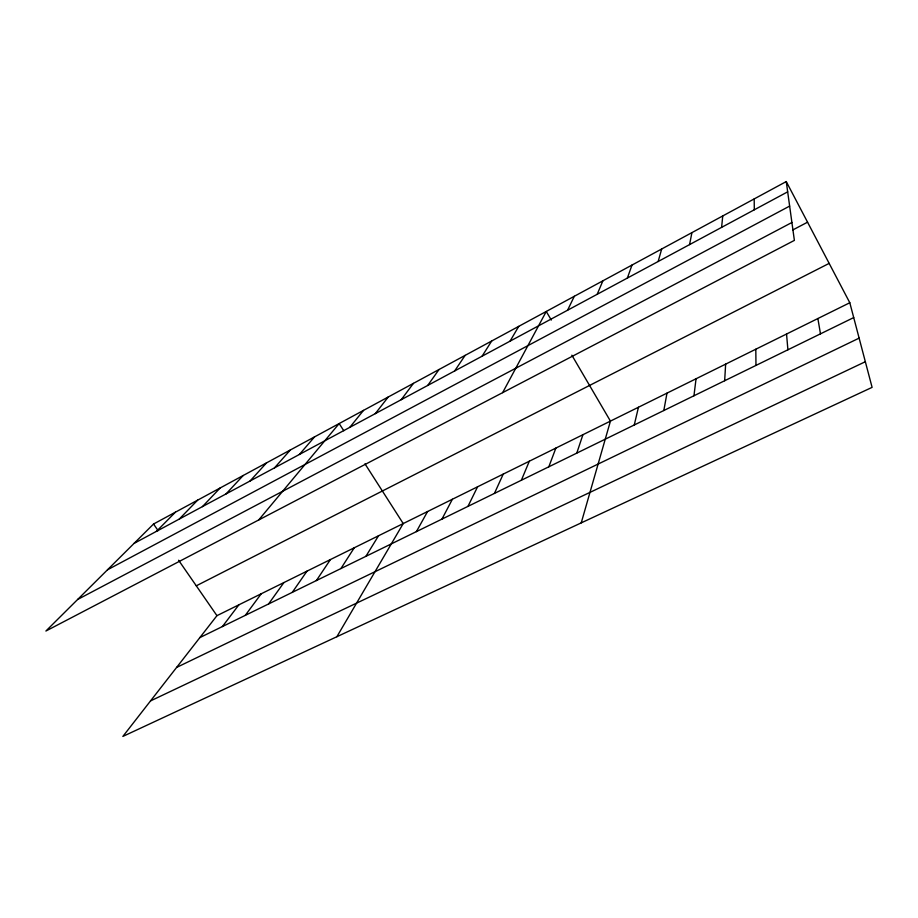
<?xml version="1.0" encoding="UTF-8"?>
<svg xmlns="http://www.w3.org/2000/svg" width="918" height="918" viewBox="0 0 918 918"><rect width="100%" height="100%" fill="white"/><g stroke="black" fill="none" stroke-linecap="round" stroke-linejoin="round"><path stroke-width="1.38" d="M724.658 380.752L725.645 364.136M721.605 227.366L722.753 215.937M693.951 395.784L696.051 378.778M663.817 410.53L666.984 393.145M689.567 244.601L691.92 232.621M634.258 425L638.458 407.248M658.16 261.492L661.683 248.996M581.232 522.881L610.436 421.11L571.857 355.197M576.768 453.125L582.919 434.719M627.373 278.051L632.009 265.05M548.815 466.814L555.883 448.076M521.367 480.24L529.319 461.215M597.193 294.288L602.896 280.816M494.423 493.436L503.225 474.113M567.588 310.215L574.312 296.284M467.95 506.392L477.578 486.804M441.948 519.118L452.367 499.266M502.639 392.652L546.267 311.466L551.305 320.061M416.393 531.625L427.581 511.521M336.872 636.725L403.22 523.57L364.974 463.831M510.052 341.163L518.727 326.372M365.88 556.342L378.537 535.768M482.088 356.195L491.692 341.003M340.911 568.563L354.268 547.771M316.377 580.578L330.423 559.567M454.651 370.964L465.128 355.381M292.268 592.374L306.968 571.157M427.719 385.445L439.045 369.495M268.572 603.964L283.903 582.563M245.278 615.37L261.217 593.785M401.269 399.674L413.421 383.368M222.386 626.581L238.898 604.813M375.301 413.639L388.245 396.989M849.804 302.745L216.946 615.668L122.851 736.431L872.1 387.362L849.804 302.745L786.256 181.569L153.536 524.029L45.9 631.033L794.38 240.39L786.256 181.569M349.804 427.352L363.494 410.392M258.692 519.978L339.178 423.554L343.78 430.749M299.406 454.467L314.553 436.876M274.516 467.847L290.352 449.981M250.063 480.998L266.564 462.844M226.046 493.918L243.19 475.501M202.442 506.621L220.205 487.94M179.251 519.095L197.611 500.172M156.462 531.35L175.395 512.198M134.051 543.399L787.678 191.839M107.498 569.791L789.641 206.091M77.651 599.477L791.913 222.489M792.785 229.959L807.565 222.19M196.291 585.81L829.161 263.386M199.86 637.597L853.706 317.582M176.623 667.42L859.122 338.134M150.541 700.904L865.341 361.715M153.536 524.029L158.091 530.615M178.597 560.244L216.946 615.668M817.869 318.535L820.485 333.854M786.542 334.026L787.908 349.792M755.812 349.219L755.973 365.421M754.194 198.919L754.309 209.786"/></g></svg>
